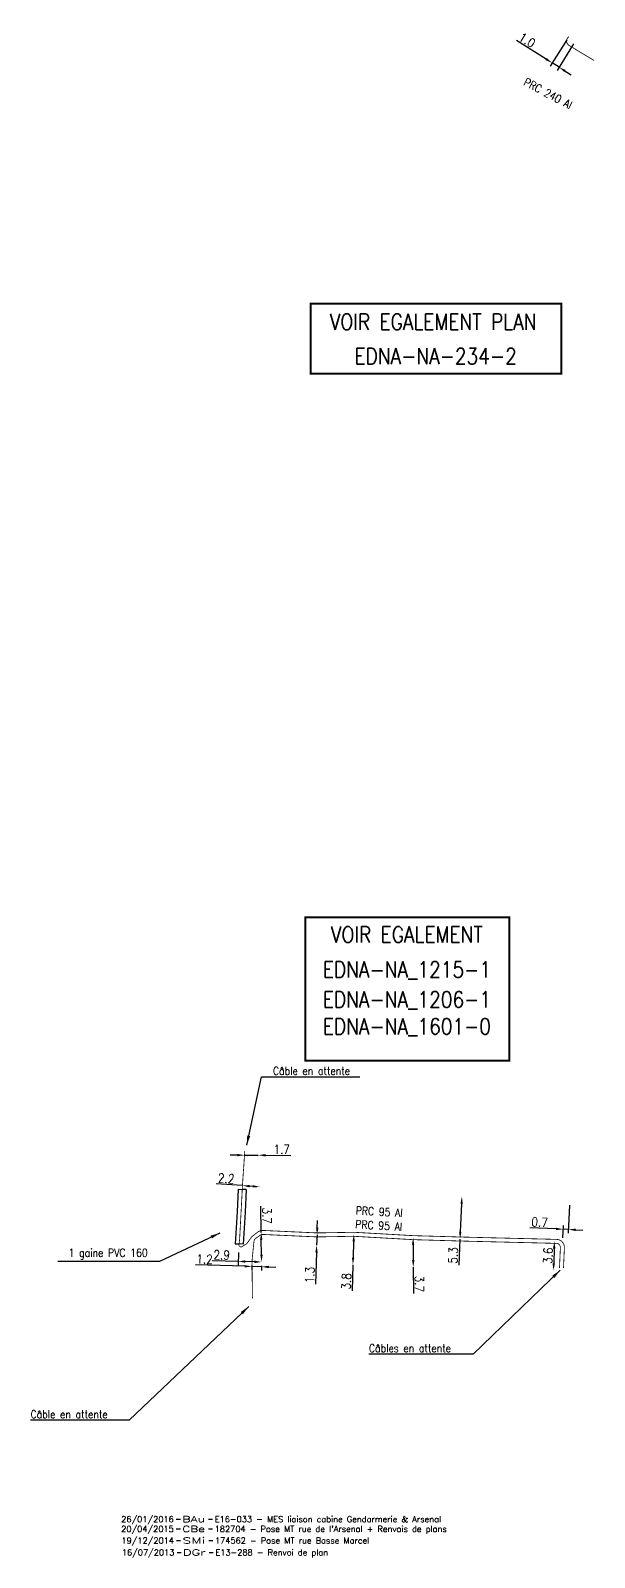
# Model space of a CAD drawing. Header units: millimetres. Extents: x 184513 to 185000, y 128010 to 129000.
# Drawn here: x 184929.7 to 185000, y 128260.3 to 128451.1 of the extents above; entities that cross this region are included whole.
import ezdxf
from ezdxf.enums import TextEntityAlignment as Align

# ---------------------------------------------------------------- set-up
doc = ezdxf.new("R2010")
doc.units = ezdxf.units.MM
doc.header["$PDMODE"] = 34
doc.layers.get('0').update_dxf_attribs({"linetype": 'CONTINUOUS'})
doc.layers.get('DEFPOINTS').update_dxf_attribs({"linetype": 'CONTINUOUS'})
for name, color, linetype in [('M_120', 5, 'M_ST_13'), ('M_400', 7, 'CONTINUOUS'), ('M_930', 7, 'CONTINUOUS')]:
    doc.layers.add(name, color=color, linetype=linetype)
doc.layers.add('M_910', color=7, linetype='CONTINUOUS', plot=False)
doc.styles.get("Standard").update_dxf_attribs({"font": 'romans.shx', "width": 0.85})
doc.linetypes.add('M_ST_13', pattern='A,5,-0.3,["oo",Standard,S=1.5,R=0,X=0,Y=-0.5],-3', length=8.3)
doc.dimstyles.get("Standard").update_dxf_attribs({"dimtxt": 1.5, "dimasz": 1.2, "dimexe": 0.625, "dimexo": 0.625, "dimgap": 0.25, "dimtad": 1, "dimdec": 1, "dimzin": 0, "dimdsep": 46, "dimtxsty": 'Standard', "dimcen": -0.5, "dimadec": 0, "dimazin": 0, "dimtfac": 1, "dimtdec": 1, "dimtmove": 0, "dimatfit": 3, "dimfxl": 0, "dimtolj": 1, "dimtzin": 0, "dimarcsym": 0})

# ---------------------------------------------------------------- blocks, each defined once
blk = doc.blocks.new('*D5')
at = {"layer": 'DEFPOINTS', "color": 0, "linetype": 'Continuous', "transparency": 16777216}
for p in [(184996.85, 128450.32), (184997.7, 128449.79), (184995.63, 128446.5)]:
    blk.add_point(p, dxfattribs=at)
at = {"layer": 'M_120', "color": 0, "linetype": 'Continuous', "lineweight": -2, "transparency": 16777216}
for p, q in [((184994.02, 128447.51), (184990.31, 128449.85)), ((184996.6, 128449.93), (184994.53, 128446.64)), ((184997.45, 128449.4), (184995.38, 128446.1)), ((184995.63, 128446.5), (184994.78, 128447.03)), ((184996.39, 128446.02), (184997.15, 128445.54))]:
    blk.add_line(p, q, dxfattribs=at)
at = {"layer": 'M_120', "color": 0, "linetype": 'Continuous', "transparency": 16777216}
for points in [[(184994.1, 128447.64), (184993.94, 128447.39), (184994.78, 128447.03)], [(184996.47, 128446.15), (184996.31, 128445.89), (184995.63, 128446.5)]]:
    blk.add_solid(points, dxfattribs=at)
at = {"layer": 'M_120', "color": 0, "linetype": 'Continuous', "transparency": 16777216, "insert": (184991.65, 128449.89), "char_height": 1.125, "attachment_point": 5, "rotation": 327.8059}
blk.add_mtext('\\A1;1.0', dxfattribs=at)
blk = doc.blocks.new('GIS_MODF')
at = {"color": 0, "linetype": 'Continuous', "flags": 128}
for points in [[(-2.26, -0.01), (-1.76, -0.01)], [(1.76, -0.01), (2.26, -0.01)]]:
    blk.add_lwpolyline(points, dxfattribs=at)
at = {"color": 0, "linetype": 'Continuous'}
blk.add_attdef('DATE', text='', height=0.75, dxfattribs=at).set_placement((-2.58, -0.39), align=Align.RIGHT)
at = {"color": 0, "linetype": 'Continuous', "width": 3.590909}
blk.add_attdef('USER', text='', height=0.75, dxfattribs=at).set_placement((-1.52, -0.39), (1.31, -0.39), align=Align.FIT)
at = {"color": 0, "linetype": 'Continuous'}
blk.add_attdef('DESC', (2.53, -0.39), '', height=0.75, dxfattribs=at)
blk = doc.blocks.new('*D52')
at = {"layer": 'DEFPOINTS', "color": 0, "linetype": 'Continuous', "transparency": 16777216}
for p in [(184996.97, 128304.79), (184996.81, 128301.3), (184996.09, 128299.78)]:
    blk.add_point(p, dxfattribs=at)
at = {"layer": 'M_120', "color": 0, "linetype": 'Continuous', "lineweight": -2, "transparency": 16777216}
for p, q in [((184996.94, 128304.32), (184996.79, 128300.83)), ((184995.26, 128301.37), (184991.98, 128301.52)), ((184996.11, 128300.25), (184996.18, 128301.8)), ((184996.81, 128301.3), (184996.16, 128301.33)), ((184997.71, 128301.26), (184998.61, 128301.22))]:
    blk.add_line(p, q, dxfattribs=at)
at = {"layer": 'M_120', "color": 0, "linetype": 'Continuous', "transparency": 16777216}
for points in [[(184995.27, 128301.52), (184995.25, 128301.22), (184996.16, 128301.33)], [(184997.71, 128301.41), (184997.7, 128301.11), (184996.81, 128301.3)]]:
    blk.add_solid(points, dxfattribs=at)
at = {"layer": 'M_120', "color": 0, "linetype": 'Continuous', "transparency": 16777216, "insert": (184993.21, 128302.21), "char_height": 1.125, "attachment_point": 5, "rotation": 357.4103}
blk.add_mtext('\\A1;0.7', dxfattribs=at)
blk = doc.blocks.new('*D53')
at = {"layer": 'DEFPOINTS', "color": 0, "linetype": 'Continuous', "transparency": 16777216}
for p in [(184995.06, 128299.82), (184994.94, 128296.19), (184994.94, 128296.19)]:
    blk.add_point(p, dxfattribs=at)
at = {"layer": 'M_120', "color": 0, "linetype": 'Continuous', "lineweight": -2, "transparency": 16777216}
blk.add_line((184995.03, 128298.92), (184994.97, 128297.09), dxfattribs=at)
at = {"layer": 'M_120', "color": 0, "linetype": 'Continuous', "transparency": 16777216}
for points in [[(184994.88, 128298.92), (184995.18, 128298.91), (184995.06, 128299.82)], [(184994.82, 128297.09), (184995.12, 128297.08), (184994.94, 128296.19)]]:
    blk.add_solid(points, dxfattribs=at)
at = {"layer": 'M_120', "color": 0, "linetype": 'Continuous', "transparency": 16777216, "insert": (184994.25, 128298.03), "char_height": 1.125, "attachment_point": 5, "rotation": 88.1584}
blk.add_mtext('\\A1;3.6', dxfattribs=at)
blk = doc.blocks.new('*D54')
at = {"layer": 'DEFPOINTS', "color": 0, "linetype": 'Continuous', "transparency": 16777216}
for p in [(184977.42, 128300.29), (184977.44, 128296.59), (184977.44, 128296.59)]:
    blk.add_point(p, dxfattribs=at)
at = {"layer": 'M_120', "color": 0, "linetype": 'Continuous', "lineweight": -2, "transparency": 16777216}
for p, q in [((184977.42, 128299.39), (184977.44, 128297.49)), ((184977.44, 128296.59), (184977.46, 128293.31))]:
    blk.add_line(p, q, dxfattribs=at)
at = {"layer": 'M_120', "color": 0, "linetype": 'Continuous', "transparency": 16777216}
for points in [[(184977.57, 128299.39), (184977.27, 128299.38), (184977.42, 128300.29)], [(184977.59, 128297.49), (184977.29, 128297.48), (184977.44, 128296.59)]]:
    blk.add_solid(points, dxfattribs=at)
at = {"layer": 'M_120', "color": 0, "linetype": 'Continuous', "transparency": 16777216, "insert": (184978.21, 128294.5), "char_height": 1.125, "attachment_point": 5, "rotation": 270.3812}
blk.add_mtext('\\A1;3.7', dxfattribs=at)
blk = doc.blocks.new('*D55')
at = {"layer": 'DEFPOINTS', "color": 0, "linetype": 'Continuous', "transparency": 16777216}
for p in [(184970.03, 128300.7), (184969.91, 128296.9), (184969.91, 128296.9)]:
    blk.add_point(p, dxfattribs=at)
at = {"layer": 'M_120', "color": 0, "linetype": 'Continuous', "lineweight": -2, "transparency": 16777216}
for p, q in [((184970, 128299.8), (184969.93, 128297.8)), ((184969.91, 128296.9), (184969.8, 128293.62))]:
    blk.add_line(p, q, dxfattribs=at)
at = {"layer": 'M_120', "color": 0, "linetype": 'Continuous', "transparency": 16777216}
for points in [[(184969.85, 128299.8), (184970.15, 128299.79), (184970.03, 128300.7)], [(184969.78, 128297.8), (184970.08, 128297.79), (184969.91, 128296.9)]]:
    blk.add_solid(points, dxfattribs=at)
at = {"layer": 'M_120', "color": 0, "linetype": 'Continuous', "transparency": 16777216, "insert": (184969.09, 128294.83), "char_height": 1.125, "attachment_point": 5, "rotation": 88.1568}
blk.add_mtext('\\A1;3.8', dxfattribs=at)
blk = doc.blocks.new('*D56')
at = {"layer": 'DEFPOINTS', "color": 0, "linetype": 'Continuous', "transparency": 16777216}
for p in [(184965.43, 128300.62), (184965.38, 128299.32), (184965.38, 128299.32)]:
    blk.add_point(p, dxfattribs=at)
at = {"layer": 'M_120', "color": 0, "linetype": 'Continuous', "lineweight": -2, "transparency": 16777216}
for p, q in [((184965.46, 128301.52), (184965.48, 128302.42)), ((184965.43, 128300.62), (184965.38, 128299.32)), ((184965.36, 128298.42), (184965.23, 128294.48))]:
    blk.add_line(p, q, dxfattribs=at)
at = {"layer": 'M_120', "color": 0, "linetype": 'Continuous', "transparency": 16777216}
for points in [[(184965.31, 128301.53), (184965.61, 128301.52), (184965.43, 128300.62)], [(184965.21, 128298.43), (184965.51, 128298.42), (184965.38, 128299.32)]]:
    blk.add_solid(points, dxfattribs=at)
at = {"layer": 'M_120', "color": 0, "linetype": 'Continuous', "transparency": 16777216, "insert": (184964.52, 128295.62), "char_height": 1.125, "attachment_point": 5, "rotation": 88.1568}
blk.add_mtext('\\A1;1.3', dxfattribs=at)
blk = doc.blocks.new('*D57')
at = {"layer": 'DEFPOINTS', "color": 0, "linetype": 'Continuous', "transparency": 16777216}
for p in [(184958.46, 128300.93), (184958.51, 128297.24), (184958.51, 128297.24)]:
    blk.add_point(p, dxfattribs=at)
at = {"layer": 'M_120', "color": 0, "linetype": 'Continuous', "lineweight": -2, "transparency": 16777216}
for p, q in [((184958.46, 128300.93), (184958.41, 128304.21)), ((184958.5, 128298.14), (184958.47, 128300.03))]:
    blk.add_line(p, q, dxfattribs=at)
at = {"layer": 'M_120', "color": 0, "linetype": 'Continuous', "transparency": 16777216}
for points in [[(184958.62, 128300.04), (184958.32, 128300.03), (184958.46, 128300.93)], [(184958.65, 128298.14), (184958.35, 128298.13), (184958.51, 128297.24)]]:
    blk.add_solid(points, dxfattribs=at)
at = {"layer": 'M_120', "color": 0, "linetype": 'Continuous', "transparency": 16777216, "insert": (184959.18, 128303.03), "char_height": 1.125, "attachment_point": 5, "rotation": 270.838}
blk.add_mtext('\\A1;3.7', dxfattribs=at)
blk = doc.blocks.new('*D58')
at = {"layer": 'DEFPOINTS', "color": 0, "linetype": 'Continuous', "transparency": 16777216}
for p in [(184957.31, 128297.27), (184958.5, 128296.64), (184958.51, 128297.24)]:
    blk.add_point(p, dxfattribs=at)
at = {"layer": 'M_120', "color": 0, "linetype": 'Continuous', "lineweight": -2, "transparency": 16777216}
for p, q in [((184956.4, 128296.7), (184950.26, 128296.87)), ((184957.3, 128296.8), (184957.28, 128296.21)), ((184958.5, 128296.64), (184957.3, 128296.68)), ((184958.5, 128296.77), (184958.48, 128296.18)), ((184959.4, 128296.62), (184960.3, 128296.6))]:
    blk.add_line(p, q, dxfattribs=at)
at = {"layer": 'M_120', "color": 0, "linetype": 'Continuous', "transparency": 16777216}
for points in [[(184956.4, 128296.85), (184956.39, 128296.55), (184957.3, 128296.68)], [(184959.4, 128296.77), (184959.39, 128296.47), (184958.5, 128296.64)]]:
    blk.add_solid(points, dxfattribs=at)
at = {"layer": 'M_120', "color": 0, "linetype": 'Continuous', "transparency": 16777216, "insert": (184951.4, 128297.59), "char_height": 1.125, "attachment_point": 5, "rotation": 358.4321}
blk.add_mtext('\\A1;1.2', dxfattribs=at)
blk = doc.blocks.new('*D59')
at = {"layer": 'DEFPOINTS', "color": 0, "linetype": 'Continuous', "transparency": 16777216}
for p in [(184955.63, 128298.88), (184958.51, 128297.24), (184958.51, 128297.24)]:
    blk.add_point(p, dxfattribs=at)
at = {"layer": 'M_120', "color": 0, "linetype": 'Continuous', "lineweight": -2, "transparency": 16777216}
for p, q in [((184955.61, 128298.41), (184955.57, 128296.85)), ((184955.58, 128297.32), (184952.35, 128297.4)), ((184957.61, 128297.26), (184956.48, 128297.29))]:
    blk.add_line(p, q, dxfattribs=at)
at = {"layer": 'M_120', "color": 0, "linetype": 'Continuous', "transparency": 16777216}
for points in [[(184956.49, 128297.44), (184956.48, 128297.14), (184955.58, 128297.32)], [(184957.62, 128297.41), (184957.61, 128297.11), (184958.51, 128297.24)]]:
    blk.add_solid(points, dxfattribs=at)
at = {"layer": 'M_120', "color": 0, "linetype": 'Continuous', "transparency": 16777216, "insert": (184953.54, 128298.12), "char_height": 1.125, "attachment_point": 5, "rotation": 358.4321}
blk.add_mtext('\\A1;2.9', dxfattribs=at)
blk = doc.blocks.new('*D60')
at = {"layer": 'DEFPOINTS', "color": 0, "linetype": 'Continuous', "transparency": 16777216}
for p in [(184956.12, 128306.78), (184958.31, 128306.62), (184958.31, 128306.62)]:
    blk.add_point(p, dxfattribs=at)
at = {"layer": 'M_120', "color": 0, "linetype": 'Continuous', "lineweight": -2, "transparency": 16777216}
for p, q in [((184956.12, 128306.78), (184952.85, 128307.02)), ((184957.41, 128306.69), (184957.02, 128306.71))]:
    blk.add_line(p, q, dxfattribs=at)
at = {"layer": 'M_120', "color": 0, "linetype": 'Continuous', "transparency": 16777216}
for points in [[(184957.03, 128306.86), (184957.01, 128306.56), (184956.12, 128306.78)], [(184957.42, 128306.84), (184957.4, 128306.54), (184958.31, 128306.62)]]:
    blk.add_solid(points, dxfattribs=at)
at = {"layer": 'M_120', "color": 0, "linetype": 'Continuous', "transparency": 16777216, "insert": (184954.1, 128307.68), "char_height": 1.125, "attachment_point": 5, "rotation": 355.7515}
blk.add_mtext('\\A1;2.2', dxfattribs=at)
blk = doc.blocks.new('*D61')
at = {"layer": 'DEFPOINTS', "color": 0, "linetype": 'Continuous', "transparency": 16777216}
for p in [(184956.38, 128310.58), (184958.1, 128310.58), (184958.1, 128310.58)]:
    blk.add_point(p, dxfattribs=at)
at = {"layer": 'M_120', "color": 0, "linetype": 'Continuous', "lineweight": -2, "transparency": 16777216}
for p, q in [((184955.48, 128310.59), (184954.58, 128310.59)), ((184956.38, 128310.58), (184958.1, 128310.58)), ((184959, 128310.57), (184962.14, 128310.55))]:
    blk.add_line(p, q, dxfattribs=at)
at = {"layer": 'M_120', "color": 0, "linetype": 'Continuous', "transparency": 16777216}
for points in [[(184955.48, 128310.74), (184955.48, 128310.44), (184956.38, 128310.58)], [(184959, 128310.72), (184959, 128310.42), (184958.1, 128310.58)]]:
    blk.add_solid(points, dxfattribs=at)
at = {"layer": 'M_120', "color": 0, "linetype": 'Continuous', "transparency": 16777216, "insert": (184961.02, 128311.31), "char_height": 1.125, "attachment_point": 5, "rotation": 359.7105}
blk.add_mtext('\\A1;1.7', dxfattribs=at)
blk = doc.blocks.new('*D62')
at = {"layer": 'DEFPOINTS', "color": 0, "linetype": 'Continuous', "transparency": 16777216}
for p in [(184983.51, 128305.41), (184983.51, 128305.41), (184983.27, 128300.11)]:
    blk.add_point(p, dxfattribs=at)
at = {"layer": 'M_120', "color": 0, "linetype": 'Continuous', "lineweight": -2, "transparency": 16777216}
for p, q in [((184983.47, 128304.51), (184983.31, 128301.01)), ((184983.27, 128300.11), (184983.12, 128296.84))]:
    blk.add_line(p, q, dxfattribs=at)
at = {"layer": 'M_120', "color": 0, "linetype": 'Continuous', "transparency": 16777216}
for points in [[(184983.32, 128304.51), (184983.62, 128304.5), (184983.51, 128305.41)], [(184983.16, 128301.02), (184983.46, 128301), (184983.27, 128300.11)]]:
    blk.add_solid(points, dxfattribs=at)
at = {"layer": 'M_120', "color": 0, "linetype": 'Continuous', "transparency": 16777216, "insert": (184982.42, 128298.06), "char_height": 1.125, "attachment_point": 5, "rotation": 87.3649}
blk.add_mtext('\\A1;5.3', dxfattribs=at)

msp = doc.modelspace()

# ---------------------------------------------------------------- linework, layer by layer
at = {"layer": 'M_120', "const_width": 0.1, "flags": 128}
msp.add_lwpolyline([(185000, 128447.34), (184996.9, 128449.21, -0.536898), (184996.85, 128450.3)], format="xyb", dxfattribs=at)
at = {"layer": 'M_120', "const_width": 0.1}
for points in [[(184996.19, 128296.48), (184996.3, 128299.01, 0.417398), (184995.34, 128300.06), (184995.06, 128300.07), (184983.25, 128300.36), (184977.43, 128300.53), (184970.05, 128300.95), (184970.05, 128300.95), (184965.42, 128300.87), (184958.68, 128301.18, 0.166052), (184958.06, 128300.99), (184957.37, 128300.47, 0.079078), (184957.26, 128300.36), (184956.74, 128299.63, -0.099174), (184956.6, 128299.49), (184956.07, 128299.16, -0.629278), (184955.69, 128299.4), (184955.77, 128300.1), (184955.95, 128303.48), (184956.1, 128306.31), (184956.12, 128306.78), (184956.38, 128310.58), (184956.41, 128311.12)], [(184995.69, 128296.5), (184995.8, 128299.03, 0.417398), (184995.32, 128299.56), (184995.05, 128299.57), (184983.24, 128299.86), (184977.4, 128300.03), (184970.01, 128300.45), (184970.01, 128300.45), (184965.43, 128300.37), (184958.66, 128300.68, 0.166052), (184958.35, 128300.59), (184957.77, 128300.18, 0.217524), (184957.56, 128299.82), (184957.38, 128298.03), (184957.38, 128298.03), (184957.38, 128298.03), (184957.38, 128298.03), (184957.31, 128297.22), (184957.32, 128296.52), (184957.37, 128292.71)]]:
    msp.add_lwpolyline(points, format="xyb", dxfattribs=at)
at = {"layer": 'M_400', "color": 7, "linetype": 'CONTINUOUS'}
for p, q in [((184955.6, 128306.34), (184955.45, 128303.5)), ((184955.6, 128306.34), (184956.1, 128306.31)), ((184956.6, 128306.28), (184956.1, 128306.31)), ((184956.6, 128306.28), (184956.45, 128303.46)), ((184955.45, 128303.51), (184955.2, 128299.52)), ((184955.45, 128303.5), (184955.45, 128303.51)), ((184956.45, 128303.45), (184956.2, 128299.46)), ((184956.45, 128303.46), (184956.45, 128303.45)), ((184955.2, 128299.52), (184955.7, 128299.49)), ((184956.2, 128299.46), (184955.7, 128299.49))]:
    msp.add_line(p, q, dxfattribs=at)
at = {"layer": 'M_930', "const_width": 0.25}
for points in [[(184964.63, 128416.95), (184995.91, 128416.95), (184995.91, 128408.21), (184964.63, 128408.21)], [(184963.98, 128340.31), (184989.41, 128340.31), (184989.41, 128322.38), (184963.98, 128322.38)]]:
    msp.add_lwpolyline(points, close=True, dxfattribs=at)

# ---------------------------------------------------------------- block references
at = {"layer": 'M_910'}
ref = msp.add_blockref('GIS_MODF', (184950.13, 128265.12), dxfattribs=at)
ref.add_attrib('DATE', '26/01/2016', dxfattribs={"layer": '0', "color": 0, "linetype": 'Continuous', "height": 0.75}).set_placement((184947.55, 128264.73), align=Align.RIGHT)
ref.add_attrib('USER', 'BAu', dxfattribs={"layer": '0', "color": 0, "linetype": 'Continuous', "height": 0.75, "width": 1.462963}).set_placement((184948.62, 128264.73), (184951.44, 128264.73), align=Align.FIT)
ref.add_attrib('DESC', 'E16-033 - MES liaison cabine Gendarmerie & Arsenal', (184952.66, 128264.73), dxfattribs={"layer": '0', "color": 0, "linetype": 'Continuous', "height": 0.75})
ref = msp.add_blockref('GIS_MODF', (184950.13, 128263.9), dxfattribs=at)
ref.add_attrib('DATE', '20/04/2015', dxfattribs={"layer": '0', "color": 0, "linetype": 'Continuous', "height": 0.75}).set_placement((184947.55, 128263.51), align=Align.RIGHT)
ref.add_attrib('USER', 'CBe', dxfattribs={"layer": '0', "color": 0, "linetype": 'Continuous', "height": 0.75, "width": 1.385965}).set_placement((184948.62, 128263.51), (184951.44, 128263.51), align=Align.FIT)
ref.add_attrib('DESC', "182704 - Pose MT rue de l'Arsenal + Renvois de plans", (184952.66, 128263.51), dxfattribs={"layer": '0', "color": 0, "linetype": 'Continuous', "height": 0.75})
ref = msp.add_blockref('GIS_MODF', (184950.16, 128262.45), dxfattribs=at)
ref.add_attrib('DATE', '19/12/2014', dxfattribs={"layer": '0', "color": 0, "linetype": 'Continuous', "height": 0.75}).set_placement((184947.58, 128262.06), align=Align.RIGHT)
ref.add_attrib('USER', 'SMi', dxfattribs={"layer": '0', "color": 0, "linetype": 'Continuous', "height": 0.75, "width": 1.612245}).set_placement((184948.65, 128262.06), (184951.47, 128262.06), align=Align.FIT)
ref.add_attrib('DESC', '174562 - Pose MT rue Basse Marcel', (184952.69, 128262.06), dxfattribs={"layer": '0', "color": 0, "linetype": 'Continuous', "height": 0.75})
ref = msp.add_blockref('GIS_MODF', (184950.22, 128260.96), dxfattribs=at)
ref.add_attrib('DATE', '16/07/2013', dxfattribs={"layer": '0', "color": 0, "linetype": 'Continuous', "height": 0.75}).set_placement((184947.63, 128260.58), align=Align.RIGHT)
ref.add_attrib('USER', 'DGr', dxfattribs={"layer": '0', "color": 0, "linetype": 'Continuous', "height": 0.75, "width": 1.462963}).set_placement((184948.7, 128260.58), (184951.52, 128260.58), align=Align.FIT)
ref.add_attrib('DESC', 'E13-288 - Renvoi de plan', (184952.74, 128260.58), dxfattribs={"layer": '0', "color": 0, "linetype": 'Continuous', "height": 0.75})

# ---------------------------------------------------------------- texts
at = {"layer": 'M_120', "width": 0.85}
msp.add_text('PRC 240 Al', height=1, rotation=332.0103, dxfattribs=at).set_placement((184994.26, 128443.22), align=Align.MIDDLE)
for p in [(184970.24, 128303.18), (184970.18, 128301.46)]:
    msp.add_text('PRC 95 Al', height=1, rotation=356.8827, dxfattribs=at).set_placement(p)
at = {"layer": 'M_120', "linetype": 'Continuous', "char_height": 1, "attachment_point": 4}
for s, insert in [('Câble en attente', (184959.93, 128321.11)), ('Câbles en attente', (184971.91, 128286.46)), ('Câble en attente', (184929.68, 128278.21))]:
    msp.add_mtext(s, dxfattribs=dict(at, insert=insert))
at = {"layer": 'M_400', "insert": (184944.3, 128298.23), "char_height": 1, "attachment_point": 6}
msp.add_mtext('1 gaine PVC 160 ', dxfattribs=at)
at = {"layer": 'M_930', "width": 0.85}
for s, p in [('VOIR EGALEMENT PLAN', (184979.93, 128413.69)), ('EDNA-NA-234-2', (184980.23, 128409.4)), ('VOIR EGALEMENT', (184976.65, 128337.14)), ('EDNA-NA_1215-1', (184976.65, 128332.77)), ('EDNA-NA_1206-1', (184976.65, 128329.03)), ('EDNA-NA_1601-0', (184976.65, 128325.67))]:
    msp.add_text(s, height=2, dxfattribs=at).set_placement(p, align=Align.CENTER)

# ---------------------------------------------------------------- dimensions: what is measured, and where the dimension line sits
at = {"layer": 'M_120', "linetype": 'Continuous'}
for base, p1, p2, angle, picture, middle, dimtype in [((184995.63, 128446.5), (184996.85, 128450.32), (184997.7, 128449.79), 327.8059, '*D5', (184991.25, 128449.25), 161), ((184958.1, 128310.58), (184956.38, 128310.58), (184958.1, 128310.58), 179.7105, '*D61', (184961.02, 128310.56), 160), ((184958.31, 128306.62), (184956.12, 128306.78), (184958.31, 128306.62), 175.7515, '*D60', (184954.04, 128306.94), 160), ((184958.51, 128297.24), (184958.46, 128300.93), (184958.51, 128297.24), 90.838, '*D57', (184958.43, 128303.02), 160), ((184983.51, 128305.41), (184983.27, 128300.11), (184983.51, 128305.41), 267.3649, '*D62', (184983.17, 128298.02), 160), ((184996.8077, 128301.29871), (184996.08833, 128299.77975), (184996.96565, 128304.7911), 177.41032, '*D52', (184993.17213, 128301.46315), 160), ((184965.38, 128299.32), (184965.43, 128300.62), (184965.38, 128299.32), 88.1568, '*D56', (184965.26, 128295.6), 160), ((184969.91, 128296.9), (184970.03, 128300.7), (184969.91, 128296.9), 88.1568, '*D55', (184969.84, 128294.81), 160), ((184977.44, 128296.59), (184977.42, 128300.29), (184977.44, 128296.59), 90.3812, '*D54', (184977.46, 128294.5), 160), ((184958.5, 128296.64), (184957.31, 128297.27), (184958.51, 128297.24), 178.4321, '*D58', (184951.38, 128296.84), 160), ((184958.51, 128297.24), (184955.63, 128298.88), (184958.51, 128297.24), 178.4321, '*D59', (184953.52, 128297.37), 160)]:
    dim = msp.add_linear_dim(base=base, p1=p1, p2=p2, angle=angle, dimstyle='Standard', override={"dimscale": 0.75}, dxfattribs=at)
    dim.commit()
    dim.dimension.update_dxf_attribs({"geometry": picture, "text_midpoint": middle, "dimtype": dimtype})
dim = msp.add_linear_dim(base=(184994.94, 128296.19), p1=(184995.06, 128299.82), p2=(184994.94, 128296.19), angle=88.1584, dimstyle='Standard', override={"dimscale": 0.75}, dxfattribs=at)
dim.commit()
dim.dimension.update_dxf_attribs({"geometry": '*D53', "text_midpoint": (184994.25, 128298.03)})

# ---------------------------------------------------------------- leaders
at = {"layer": 'M_120', "linetype": 'Continuous', "annotation_type": 0, "has_hookline": 1}
for points, hookline_direction, text_width in [([(184956.66, 128311.84), (184958.48, 128320.36), (184959.68, 128320.36)], 0, 10.85), ([(184995.77, 128296.21), (184984.9, 128285.71), (184983.7, 128285.71)], 1, 11.54), ([(184956.91, 128291.68), (184941.98, 128277.46), (184940.78, 128277.46)], 1, 10.85)]:
    msp.add_leader(points, dimstyle='Standard', dxfattribs=dict(at, hookline_direction=hookline_direction, text_width=text_width))
at = {"layer": 'M_400', "annotation_type": 0, "has_hookline": 1, "hookline_direction": 1, "text_width": 11.21}
msp.add_leader([(184953.31, 128300.86), (184945.75, 128297.31), (184944.55, 128297.31)], dimstyle='Standard', dxfattribs=at)

doc.saveas('drawing.dxf')
